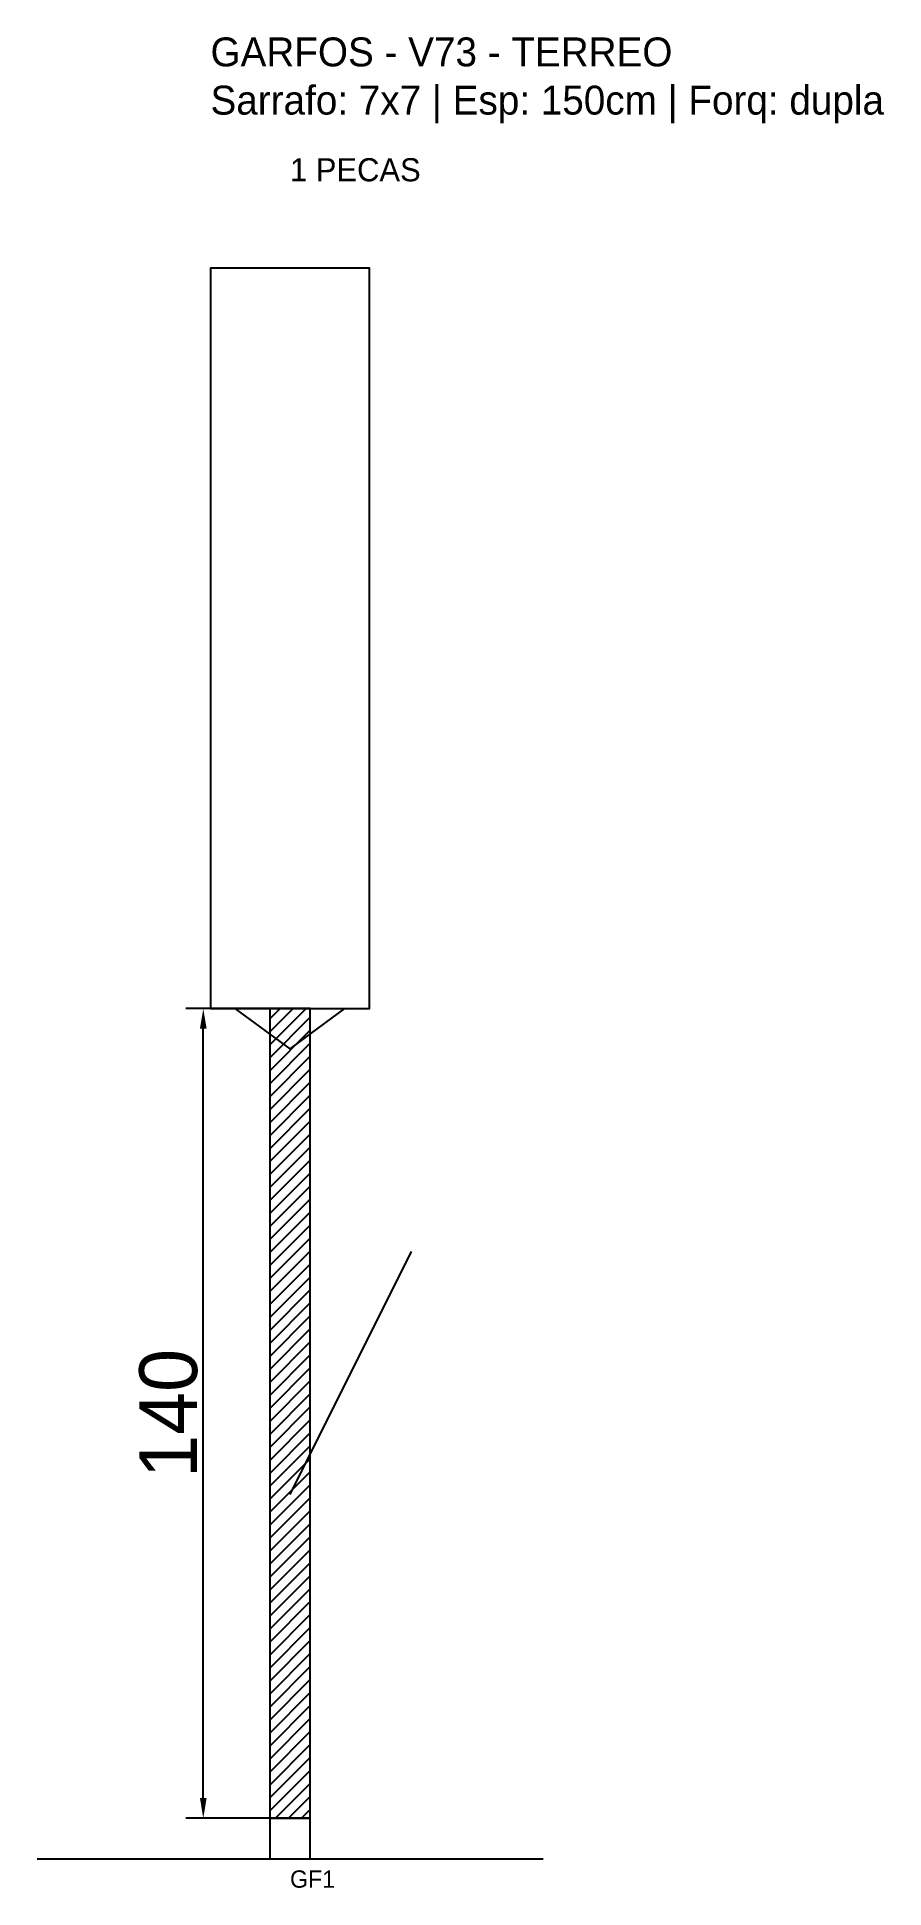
# Model space of a CAD drawing. Header units: metres. Extents: x -30 to 116, y -12 to 308.
import ezdxf

# ---------------------------------------------------------------- set-up
doc = ezdxf.new("R2010")
doc.units = ezdxf.units.M
for name, color, linetype in [('BARRA_ANCORAGEM', 1, 'Continuous'), ('COTA', 241, 'Continuous'), ('GARFOS OK', 3, 'Continuous'), ('NOME DA VIGA', 6, 'Continuous'), ('SARR_7x7', 40, 'Continuous'), ('VIGAS', 3, 'Continuous')]:
    doc.layers.add(name, color=color, linetype=linetype)
doc.dimstyles.new('EZ DXF', dxfattribs={"dimtxt": 10, "dimasz": 3.5, "dimexe": 3, "dimexo": 1.5, "dimgap": 1, "dimtad": 1, "dimdec": 1, "dimdsep": 46, "dimcen": 2.5, "dimazin": 3, "dimtfac": 1, "dimtmove": 0, "dimatfit": 3})

msp = doc.modelspace()

# ---------------------------------------------------------------- hatches: boundary and pattern name
at = {"layer": 'COTA'}
h = msp.add_hatch(dxfattribs=at)
h.set_pattern_fill('ANSI31', scale=0.5)
h.paths.add_polyline_path([(10.249582, 0), (17.249582, 0), (17.249582, 140), (10.249582, 140)])

# ---------------------------------------------------------------- linework, layer by layer
at = {"layer": 'BARRA_ANCORAGEM'}
msp.add_line((13.749582, 56), (34.749582, 98), dxfattribs=at)
at = {"layer": 'GARFOS OK'}
for p, q in [((13.749582, 133), (4.249582, 140)), ((4.249582, 140), (23.249582, 140)), ((13.749582, 133), (23.249582, 140))]:
    msp.add_line(p, q, dxfattribs=at)
at = {"layer": 'GARFOS OK', "linetype": 'CONTINUOUS'}
msp.add_line((-30, -7), (57.499164, -7), dxfattribs=at)
at = {"layer": 'GARFOS OK'}
msp.add_lwpolyline([(10.249582, 0), (17.249582, 0), (17.249582, 140), (10.249582, 140), (10.249582, 0)], dxfattribs=at)
at = {"layer": 'SARR_7x7'}
msp.add_lwpolyline([(10.249582, -7), (17.249582, -7), (17.249582, 0), (10.249582, 0), (10.249582, -7)], dxfattribs=at)
at = {"layer": 'VIGAS'}
msp.add_lwpolyline([(0, 140), (27.499164, 140), (27.499164, 268), (0, 268), (0, 140)], dxfattribs=at)

# ---------------------------------------------------------------- texts
at = {"layer": 'NOME DA VIGA'}
for s, height, p in [('1 PECAS', 4, (13.749582, 283)), ('GF1', 3, (13.749582, -12))]:
    msp.add_text(s, height=height, dxfattribs=at).set_placement(p)
at = {"layer": 'NOME DA VIGA', "insert": (0, 293), "char_height": 5, "attachment_point": 7}
msp.add_mtext('GARFOS - V73 - TERREO\\PSarrafo: 7x7 | Esp: 150cm | Forq: dupla', dxfattribs=at)

# ---------------------------------------------------------------- dimensions: what is measured, and where the dimension line sits
at = {"layer": 'COTA'}
msp.add_linear_dim(base=(-1.250418, 0), p1=(13.749582, 0), p2=(13.749582, 140), angle=90, dimstyle='EZ DXF', dxfattribs=at).render()

doc.saveas('drawing.dxf')
